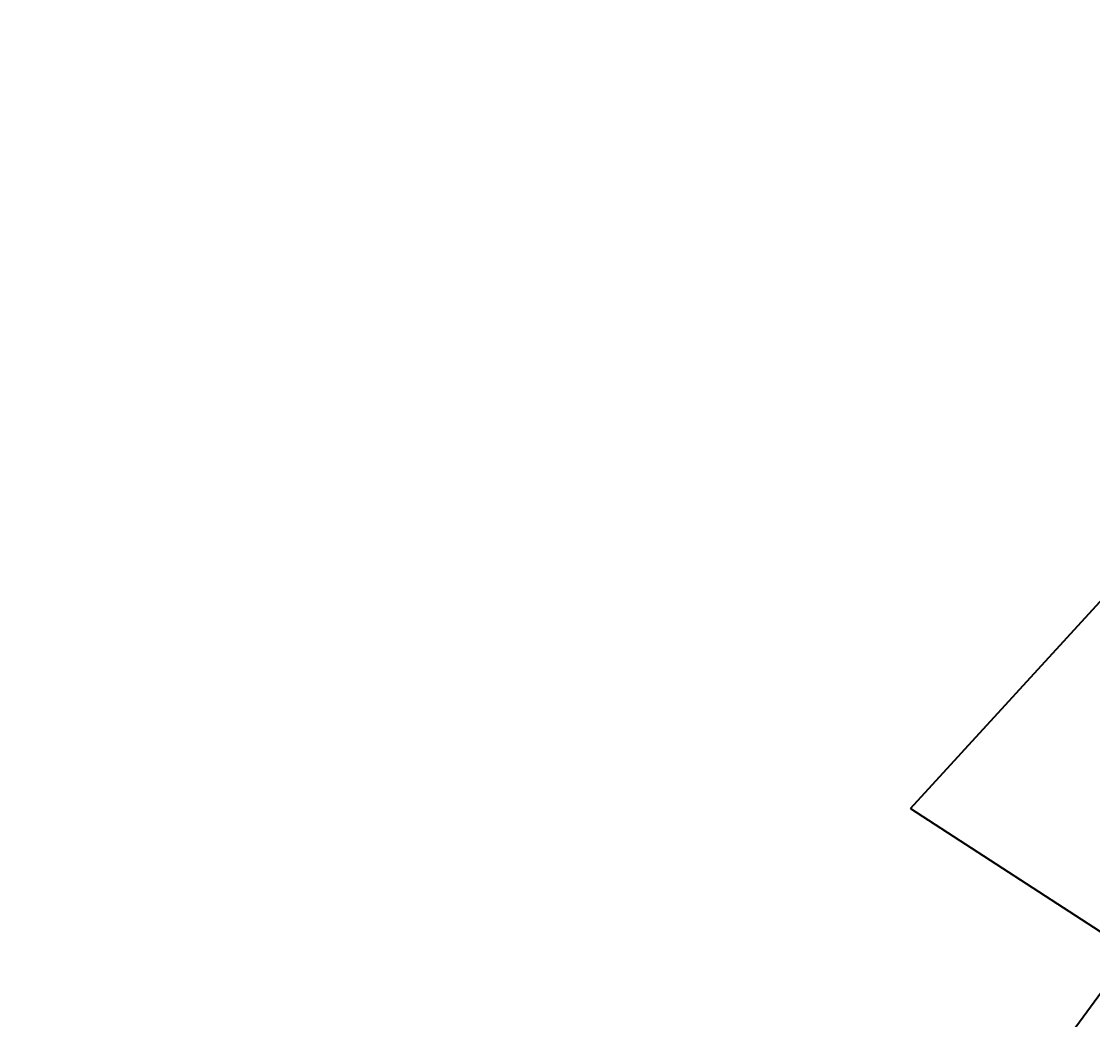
# Model space of a CAD drawing. Header units: inches. Extents: x -347369 to -260369, y 119522 to 149869.
# Drawn here: x -320386.4 to -320182.6, y 137308.1 to 137498 of the extents above; entities that cross this region are included whole.
import ezdxf

# ---------------------------------------------------------------- set-up
doc = ezdxf.new("R2010")
doc.units = ezdxf.units.IN
doc.header["$LTSCALE"] = 300
doc.layers.add('QUOTE', color=7, linetype='Continuous')
doc.styles.get("Standard").update_dxf_attribs({"font": 'romans.shx'})
doc.dimstyles.new('sc1a100', dxfattribs={"dimscale": 100, "dimtxt": 3, "dimasz": 3, "dimexe": 0, "dimexo": 0, "dimgap": 1, "dimtad": 1, "dimzin": 12, "dimdsep": 46, "dimtxsty": 'Standard', "dimblk": 'CLOSEDBLANK', "dimcen": 1, "dimclrd": 253, "dimclre": 253, "dimclrt": 2, "dimadec": 0, "dimazin": 3, "dimtfac": 1, "dimtmove": 0, "dimatfit": 1, "dimldrblk": 'CLOSEDBLANK', "dimfxl": 1, "dimtolj": 1, "dimtzin": 0, "dimarcsym": 0})

# ---------------------------------------------------------------- blocks, each defined once
blk = doc.blocks.new('_ClosedBlank')
at = {"color": 0, "linetype": 'ByBlock', "lineweight": -2}
for p, q in [((-1, 0.16667), (0, 0)), ((-1, 0.16667), (-1, -0.16667)), ((0, 0), (-1, -0.16667))]:
    blk.add_line(p, q, dxfattribs=at)
blk = doc.blocks.new('*D38')
at = {"layer": 'Defpoints', "color": 0, "transparency": 16777216}
for p in [(-322483.62, 140399.66), (-323696.06, 139699.66), (-320318.56, 137749.66), (-322483.62, 136499.66), (-321507.47, 136317.71)]:
    blk.add_point(p, dxfattribs=at)
at = {"layer": 'QUOTE', "color": 253, "lineweight": -2, "transparency": 16777216}
for p, q in [((-320318.56, 137749.66), (-320011.93, 137572.62)), ((-322483.62, 136499.66), (-322483.62, 136145.58))]:
    blk.add_line(p, q, dxfattribs=at)
blk.add_arc((-322483.62, 138999.66), 2854.07, 276.02531, 323.97469, dxfattribs=at)
at = {"layer": 'QUOTE', "color": 253, "lineweight": -2, "transparency": 16777216, "xscale": 300, "yscale": 300, "zscale": 300}
for p, rotation in [((-320011.93, 137572.62), 56.98734634615995), ((-322483.62, 136145.58), 183.0126536538403)]:
    blk.add_blockref('_ClosedBlank', p, dxfattribs=dict(at, rotation=rotation))
at = {"layer": 'QUOTE', "color": 2, "transparency": 16777216, "insert": (-321181.59, 136744.46), "char_height": 300, "attachment_point": 5, "rotation": 30}
blk.add_mtext('\\A1;60°', dxfattribs=at)

msp = doc.modelspace()

# ---------------------------------------------------------------- dimensions: what is measured, and where the dimension line sits
at = {"layer": 'QUOTE'}
dim = msp.add_angular_dim_2l(base=(-321507.475, 136317.706), line1=((-322483.625, 136499.656), (-322483.625, 140399.656)), line2=((-320318.561, 137749.656), (-323696.06, 139699.656)), dimstyle='sc1a100', dxfattribs=at)
dim.commit()
dim.dimension.update_dxf_attribs({"geometry": '*D38', "text_midpoint": (-321181.589, 136744.464)})

doc.saveas('drawing.dxf')
